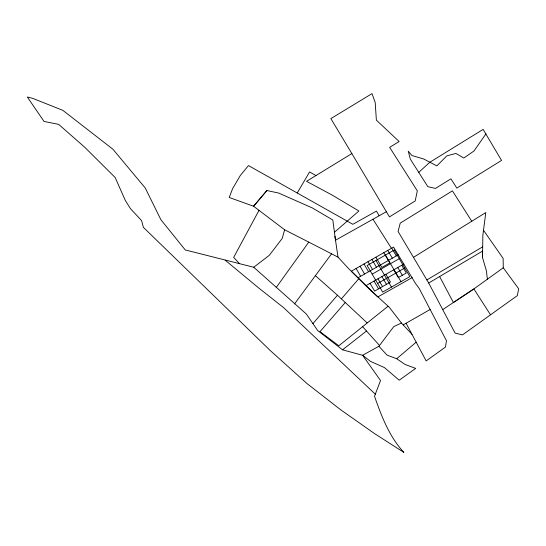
<?xml version="1.0" encoding="UTF-8"?>
<svg xmlns="http://www.w3.org/2000/svg" width="546" height="546" viewBox="0 0 546 546"><rect width="100%" height="100%" fill="white"/><g stroke="black" fill="none" stroke-linecap="round" stroke-linejoin="round"><path stroke-width="0.82" d="M487.366 279.231L486.431 270.952L482.527 257.63L482.623 251.051L428.706 283.026L455.111 333.115L462.476 334.903L517.315 295.625L518.7 288.82L503.262 267.786L503.139 258.415L483.551 230.351M482.527 257.63L482.862 235.155L485.803 212.565L413.458 257.35M379.149 215.779L376.46 211.09L352.853 224.304L248.478 165.575L240.288 175.539L232.576 188.725L229.245 197.488L253.583 206.238L284.643 229.791L282.2 238.445L269.287 255.323L253.747 267.253L185.251 249.938L160.886 219.717L145.243 187.974L112.872 149.181L62.824 110.34L32.398 98.246L27.3 97.004L44.042 121.451L58.661 124.358L84.848 147.365L115.192 177.546L125.177 200.17L130.501 208.715L141.591 220.598L143.414 227.382L270.318 350.614L307.07 383.62L340.724 409.814L374.611 433.64L403.849 452.381C389.257 436.602 381.511 416.25 374.522 396.287L380.528 380.514L362.599 355.282L342.54 349.815L317.622 330.473L306.347 314.025L253.747 267.253M259.002 210.346L233.654 257.432L239.592 263.745M297.242 192.997L309.562 171.949L315.963 175.553M485.967 133.845L473.969 151.01L463.786 158.012L455.917 153.446L446.819 155.856L436.875 165.895L423.662 158.968L411.909 155.521L408.237 151.167L410.367 159.2L427.825 186.65L435.435 188.431L450.941 178.829L456.838 188.111L501.549 160.428L483.135 129.402L429.879 162.223L418.734 172.359M276.235 287.496L308.79 242.11L338.001 257.139L347.884 267.813L366.816 286.711L389.414 307.425L401.44 323.007L412.005 334.37M294.512 303.938L331.552 253.822M378.91 346.273L387.087 355.159L396.689 358.729L405.125 364.482L415.683 368.407L399.222 380.2L384.418 367.567L370.57 361.425L362.599 355.282L378.91 346.273L393.755 326.638L401.44 323.007M266.898 190.534L253.583 206.238L266.898 190.534L278.651 193.052L312.38 207.958L332.821 220.004L335.51 240.199L386.377 211.732M312.926 323.614L337.462 295.229L315.397 275.675M367.103 322.87L341.373 298.874L358.804 278.713M345.27 302.511L319.983 331.661L338.834 345.782L387.865 306.402M334.418 232.289L358.906 210.988L332.207 195.106L306.545 181.32L351.863 153.583L330.862 118.619L372.01 93.619L375.184 102.457L376.385 120.154L399.119 141.51L389.667 147.365L417.328 190.882L415.185 200.962L389.448 216.899L351.863 153.583M396.689 358.729L416.168 342.178M342.54 349.815L366.502 331.006M503.262 267.786L473.887 288.93L453.398 302.532L439.626 276.549M442.724 309.616L473.887 288.93L490.52 314.817M426.863 279.927L482.684 246.826M358.026 277.764L398.266 254.798M372.181 274.147L399.303 258.668M366.093 285.606L403.91 264.018M377.641 283.47L404.763 267.99M403.194 324.89L430.146 309.493L419.26 288.561L415.533 283.497L393.557 247.113L351.303 271.226L377.777 296.969L412.21 277.573M284.643 229.791L308.79 242.11M225.164 260.162L258.599 287.899L283.613 307.644L375.32 394.178M337.462 295.229L341.373 298.874M362.476 326.542L379.525 345.461M372.979 219.226L391.434 248.328M471.751 221.266L452.416 190.847L400.238 223.143L398.068 231.422L428.706 283.026M391.735 248.157L396.287 255.931M401.747 265.254L406.299 273.027L398.375 277.552L393.823 269.779M387.769 250.416L392.321 258.19M397.781 267.52L402.334 275.293M385.442 255.064L401.01 281.647M383.811 252.675L389.817 262.94L381.893 267.458L375.887 257.2M385.899 274.297L390.451 282.07L374.604 291.114L370.052 283.34M375.935 260.49L391.496 287.073M371.928 259.459L376.474 267.233M381.934 276.563L386.486 284.336M367.963 261.718L372.515 269.492M377.975 278.822L382.528 286.595M364.005 263.984L368.55 271.751M374.017 281.081L378.562 288.854M360.039 266.243L364.592 274.017M356.081 268.502L360.633 276.276M406.074 323.239L426.153 360.913L445.447 347.092L446.471 340.765L430.146 309.493M334.937 236.329L338.001 257.139M394.253 250.034L367.124 265.52L382.691 292.096L409.814 276.617L394.253 250.034"/></g></svg>
